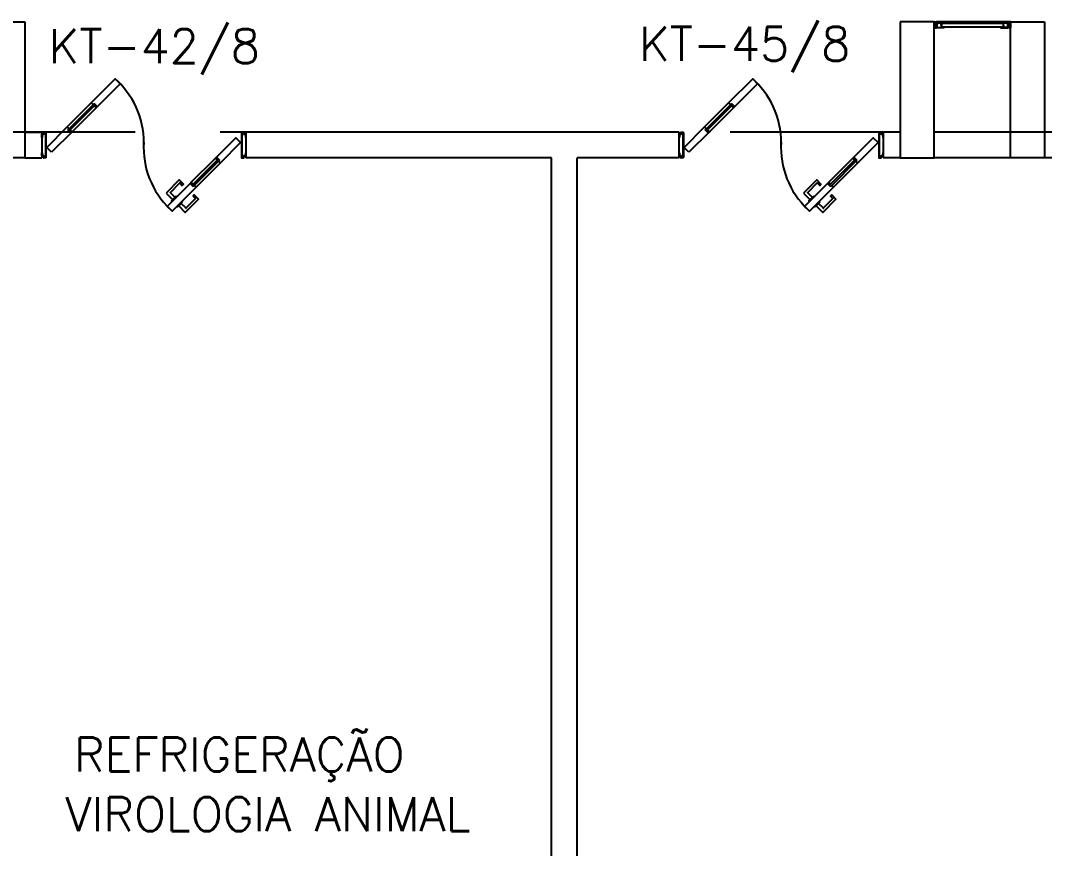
# Model space of a CAD drawing. Header units: millimetres. Extents: x 2686 to 2939, y 1294 to 1441.
# Drawn here: x 2852.3 to 2858.32, y 1426.79 to 1431.66 of the extents above; entities that cross this region are included whole.
import ezdxf

# ---------------------------------------------------------------- set-up
doc = ezdxf.new("R2010")
doc.units = ezdxf.units.MM
doc.linetypes.add('HIDDEN', pattern=[0.375, 0.25, -0.125])
for name, color, linetype in [('AR-ALV', 2, 'Continuous'), ('AR-ESQ', 1, 'Continuous'), ('AR-ESTC', 3, 'Continuous'), ('AR-PORTA', 1, 'Continuous'), ('DT-ESQ-BAGUETE-C', 1, 'Continuous'), ('DT-ESQ-PERFIL CADEIRA-C', 2, 'Continuous'), ('DT-ESQ-PERFIL CADEIRA-V', 2, 'Continuous'), ('DT-ESQ-VENEZIANA-C', 1, 'Continuous'), ('DT-ESQ-VENEZIANA-V', 1, 'Continuous'), ('ENDEREÇO', 2, 'Continuous'), ('maçaneta', 1, 'Continuous'), ('mov', 1, 'Continuous'), ('PM-PERFIL U-C', 2, 'Continuous'), ('PM-VIDRO', 2, 'Continuous'), ('pm1', 2, 'Continuous'), ('pm2', 2, 'Continuous'), ('PROJ', 1, 'HIDDEN'), ('TEXTO', 2, 'Continuous')]:
    doc.layers.add(name, color=color, linetype=linetype)
doc.styles.add('UNB-100', font='simplex.shx', dxfattribs={"height": 0.2})
doc.styles.add('UNB1-100', font='simplex.shx', dxfattribs={"height": 0.2})

# ---------------------------------------------------------------- blocks, each defined once
blk = doc.blocks.new('EF01-P')
at = {"layer": 'DT-ESQ-BAGUETE-C', "ltscale": 0.1}
for points in [[(0.0015, 0.035), (0.015, 0.035), (0.015, 0.0335), (0.0015, 0.0335), (0.0015, 0.005), (0.015, 0.005), (0.015, 0.0035), (0.0015, 0.0035, -0.414214), (0, 0.005), (0, 0.0335, -0.414214)], [(0.4485, 0.035), (0.435, 0.035), (0.435, 0.0335), (0.4485, 0.0335), (0.4485, 0.005), (0.435, 0.005), (0.435, 0.0035), (0.4485, 0.0035, 0.414214), (0.45, 0.005), (0.45, 0.0335, 0.414214)]]:
    blk.add_lwpolyline(points, format="xyb", close=True, dxfattribs=at)
at = {"layer": 'DT-ESQ-PERFIL CADEIRA-C', "ltscale": 0.1}
for points in [[(0.01, 0.0015), (0.01, 0.003), (0.0015, 0.003, 1), (0.0015, 0), (0.015, 0, 0.414214), (0.0165, 0.0015), (0.0165, 0.0335), (0.043, 0.0335)], [(0.043, 0.0065), (0.018, 0.0065), (0.018, 0.0165), (0.0165, 0.0165), (0.0165, 0.0065, 0.414214), (0.018, 0.005), (0.043, 0.005), (0.0565, 0.005, 1), (0.0565, 0.008), (0.043, 0.008), (0.043, 0.02), (0.043, 0.032), (0.0565, 0.032, 1), (0.0565, 0.035), (0.043, 0.035), (0.0165, 0.035, 0.414214), (0.015, 0.0335), (0.015, 0.0015), (0.0015, 0.0015)], [(0.0415, 0.02), (0.0415, 0.032, -0.414214), (0.043, 0.0335), (0.0565, 0.0335)], [(0.0415, 0.02), (0.0415, 0.008, 0.414214), (0.043, 0.0065), (0.0565, 0.0065)], [(0.407, 0.0065), (0.432, 0.0065), (0.432, 0.0165), (0.4335, 0.0165), (0.4335, 0.0065, -0.414214), (0.432, 0.005), (0.407, 0.005), (0.3935, 0.005, -1), (0.3935, 0.008), (0.407, 0.008), (0.407, 0.02), (0.407, 0.032), (0.3935, 0.032, -1), (0.3935, 0.035), (0.407, 0.035), (0.4335, 0.035, -0.414214), (0.435, 0.0335), (0.435, 0.0015), (0.4485, 0.0015)], [(0.4085, 0.02), (0.4085, 0.032, 0.414214), (0.407, 0.0335), (0.3935, 0.0335)], [(0.4085, 0.02), (0.4085, 0.008, -0.414214), (0.407, 0.0065), (0.3935, 0.0065)], [(0.44, 0.0015), (0.44, 0.003), (0.4485, 0.003, -1), (0.4485, 0), (0.435, 0, -0.414214), (0.4335, 0.0015), (0.4335, 0.0335), (0.407, 0.0335)]]:
    blk.add_lwpolyline(points, format="xyb", dxfattribs=at)
at = {"layer": 'DT-ESQ-PERFIL CADEIRA-V', "ltscale": 0.1}
blk.add_line((0.015, 0), (0.435, 0), dxfattribs=at)
at = {"layer": 'DT-ESQ-VENEZIANA-C', "ltscale": 0.1}
for p, q in [((0.043, 0.0105), (0.407, 0.0105)), ((0.043, 0.009), (0.407, 0.009))]:
    blk.add_line(p, q, dxfattribs=at)
at = {"layer": 'DT-ESQ-VENEZIANA-V', "ltscale": 0.1}
blk.add_line((0.043, 0.031), (0.407, 0.031), dxfattribs=at)
blk = doc.blocks.new('PM7B')
at = {"layer": 'maçaneta'}
for points in [[(0.7317, -0.2081), (0.7706, -0.247), (0.7848, -0.2329), (0.7576, -0.2056, -0.414214), (0.7576, -0.2035), (0.8131, -0.148), (0.8272, -0.1622), (0.8343, -0.1551), (0.8095, -0.1303)], [(0.806, -0.2824), (0.8449, -0.3213), (0.9227, -0.2435), (0.8979, -0.2187), (0.8908, -0.2258), (0.905, -0.2399), (0.8495, -0.2954, -0.414214), (0.8474, -0.2954), (0.8201, -0.2682)], [(0.8449, -0.3213), (0.806, -0.2824), (0.8201, -0.2682), (0.8474, -0.2954, 0.414214), (0.8495, -0.2954), (0.905, -0.2399), (0.8908, -0.2258), (0.8979, -0.2187), (0.9227, -0.2435)]]:
    blk.add_lwpolyline(points, format="xyb", close=True, dxfattribs=at)
for points in [[(0.7918, -0.2258), (0.7636, -0.2541), (0.7671, -0.2576), (0.7954, -0.2293)], [(0.7918, -0.2258), (0.7636, -0.2541), (0.7671, -0.2576), (0.7954, -0.2293)], [(0.8272, -0.2612), (0.7989, -0.2894), (0.7954, -0.2859), (0.8237, -0.2576)], [(0.8272, -0.2612), (0.7989, -0.2894), (0.7954, -0.2859), (0.8237, -0.2576)]]:
    blk.add_lwpolyline(points, close=True, dxfattribs=at)
at = {"layer": 'mov'}
for centre, start, end in [((0.0994, 0.0888), 356.80287, 46.39924), ((1.1006, 0.0612), 176.80287, 226.39924)]:
    blk.add_arc(centre, 0.5014, start, end, dxfattribs=at)
at = {"layer": 'PM-PERFIL U-C'}
for p, q in [((0, 0.12), (0, 0.1385)), ((0.0015, 0.14), (0.01, 0.14)), ((0.0105, 0.138), (0.002, 0.138)), ((0.002, 0.138), (0.002, 0.12)), ((0.01, 0.14), (0.01, 0.1485)), ((0.0115, 0.15), (0.0235, 0.15)), ((0.023, 0.148), (0.012, 0.148)), ((0.012, 0.148), (0.012, 0.1395)), ((0.023, 0.148), (0.023, 0.002)), ((0.025, 0.1485), (0.025, 0.0015)), ((1.175, 0.1485), (1.175, 0.0015)), ((1.1885, 0.15), (1.1765, 0.15)), ((1.177, 0.148), (1.188, 0.148)), ((1.177, 0.148), (1.177, 0.002)), ((1.188, 0.148), (1.188, 0.1395)), ((1.1895, 0.138), (1.198, 0.138)), ((1.19, 0.14), (1.19, 0.1485)), ((1.1985, 0.14), (1.19, 0.14)), ((1.198, 0.138), (1.198, 0.12)), ((1.2, 0.12), (1.2, 0.1385)), ((0.002, 0.12), (0, 0.12)), ((1.198, 0.12), (1.2, 0.12)), ((0, 0.0115), (0, 0.03)), ((0, 0.03), (0.002, 0.03)), ((0.01, 0.01), (0.0015, 0.01)), ((0.002, 0.03), (0.002, 0.012)), ((0.002, 0.012), (0.0105, 0.012)), ((0.01, 0.0015), (0.01, 0.01)), ((0.0235, 0), (0.0115, 0)), ((0.012, 0.0105), (0.012, 0.002)), ((0.012, 0.002), (0.023, 0.002)), ((1.1765, 0), (1.1885, 0)), ((1.188, 0.002), (1.177, 0.002)), ((1.188, 0.0105), (1.188, 0.002)), ((1.198, 0.012), (1.1895, 0.012)), ((1.19, 0.01), (1.1985, 0.01)), ((1.19, 0.0015), (1.19, 0.01)), ((1.198, 0.03), (1.198, 0.012)), ((1.2, 0.03), (1.198, 0.03)), ((1.2, 0.0115), (1.2, 0.03))]:
    blk.add_line(p, q, dxfattribs=at)
for centre, start, end in [((0.0015, 0.1385), 90, 180), ((0.0115, 0.1485), 90, 180), ((0.0105, 0.1395), 270, 0), ((0.0235, 0.1485), 0, 90), ((1.1765, 0.1485), 90, 180), ((1.1895, 0.1395), 180, 270), ((1.1885, 0.1485), 0, 90), ((1.1985, 0.1385), 0, 90), ((0.0015, 0.0115), 180, 270), ((0.0115, 0.0015), 180, 270), ((0.0105, 0.0105), 0, 90), ((0.0235, 0.0015), 269.93864, 0), ((1.1765, 0.0015), 180, 270.06136), ((1.1895, 0.0105), 90, 180), ((1.1885, 0.0015), 270, 0), ((1.1985, 0.0115), 270, 0)]:
    blk.add_arc(centre, 0.0015, start, end, dxfattribs=at)
at = {"layer": 'PM-VIDRO'}
for p, q in [((0.1607, 0.1707), (0.3021, 0.3122)), ((0.3092, 0.3051), (0.1677, 0.1637)), ((0.8908, -0.1551), (1.0323, -0.0137)), ((1.0393, -0.0207), (0.8979, -0.1622))]:
    blk.add_line(p, q, dxfattribs=at)
at = {"layer": 'pm1'}
for p, q in [((0.3021, 0.3122), (0.2915, 0.3228)), ((0.3021, 0.3122), (0.3092, 0.3192)), ((0.3268, 0.3016), (0.3092, 0.3192)), ((0.3162, 0.3122), (0.3092, 0.3051)), ((0.3198, 0.2945), (0.3092, 0.3051)), ((0.3268, 0.3016), (0.3198, 0.2945)), ((0.0296, 0.0609), (0.1501, 0.1813)), ((0.1501, 0.1813), (0.1607, 0.1707)), ((0.1783, 0.1531), (0.0579, 0.0326)), ((0.1536, 0.1637), (0.1607, 0.1707)), ((0.1713, 0.146), (0.1536, 0.1637)), ((0.1677, 0.1637), (0.1607, 0.1566)), ((0.1677, 0.1637), (0.1783, 0.1531)), ((0.1783, 0.1531), (0.1713, 0.146)), ((0.0579, 0.0326), (0.0296, 0.0609)), ((1.0217, -0.0031), (1.0287, 0.004)), ((1.0287, 0.004), (1.0464, -0.0137)), ((1.0323, -0.0137), (1.0393, -0.0066)), ((1.0464, -0.0137), (1.0393, -0.0207)), ((0.8732, -0.1516), (0.8802, -0.1445)), ((0.8732, -0.1516), (0.8908, -0.1692)), ((0.8802, -0.1445), (0.8908, -0.1551)), ((0.8838, -0.1622), (0.8908, -0.1551)), ((0.8979, -0.1622), (0.8908, -0.1692)), ((0.8979, -0.1622), (0.9085, -0.1728))]:
    blk.add_line(p, q, dxfattribs=at)
for points in [[(0.2915, 0.3228), (0.4329, 0.4642), (0.4612, 0.4359), (0.3198, 0.2945)], [(1.0323, -0.0137), (1.0217, -0.0031), (1.1421, 0.1174), (1.1704, 0.0891), (1.0499, -0.0313), (1.0393, -0.0207)], [(0.9085, -0.1728), (0.7671, -0.3142), (0.7388, -0.2859), (0.8732, -0.1516)]]:
    blk.add_lwpolyline(points, dxfattribs=at)
at = {"layer": 'pm2', "color": 1}
for p, q in [((0.1501, 0.1813), (0.2915, 0.3228)), ((0.3198, 0.2945), (0.1783, 0.1531)), ((0.8802, -0.1445), (1.0217, -0.0031)), ((1.0499, -0.0313), (0.9085, -0.1728))]:
    blk.add_line(p, q, dxfattribs=at)

msp = doc.modelspace()

# ---------------------------------------------------------------- linework, layer by layer
at = {"layer": 'AR-ALV'}
for p, q in [((2852.3207, 1430.9999), (2852.4207, 1430.9999)), ((2852.4207, 1430.9999), (2852.4207, 1430.8499)), ((2853.6207, 1430.9999), (2853.6207, 1430.8499)), ((2856.1707, 1430.9999), (2853.6207, 1430.9999)), ((2856.1707, 1430.8499), (2856.1707, 1430.9999)), ((2857.4707, 1430.9999), (2857.3707, 1430.9999)), ((2857.3707, 1430.9999), (2857.3707, 1430.8499)), ((2858.1207, 1430.9999), (2857.6707, 1430.9999)), ((2863.4707, 1430.9999), (2858.3207, 1430.9999)), ((2852.3207, 1430.8499), (2852.4207, 1430.8499)), ((2855.4207, 1430.8499), (2853.6207, 1430.8499)), ((2855.4207, 1422.5249), (2855.4207, 1430.8499)), ((2855.5707, 1422.5249), (2855.5707, 1430.8499)), ((2856.1707, 1430.8499), (2855.5707, 1430.8499)), ((2857.4707, 1430.8499), (2857.3707, 1430.8499)), ((2860.2207, 1430.8499), (2857.6707, 1430.8499))]:
    msp.add_line(p, q, dxfattribs=at)
at = {"layer": 'AR-ESTC'}
for p, q in [((2852.1207, 1431.6499), (2852.3207, 1431.6499)), ((2852.3207, 1431.6499), (2852.3207, 1430.8499)), ((2857.6707, 1431.6499), (2857.4707, 1431.6499)), ((2857.4707, 1431.6499), (2857.4707, 1430.8499)), ((2857.6707, 1430.8499), (2857.6707, 1431.6499)), ((2858.1207, 1431.6499), (2858.3207, 1431.6499)), ((2858.1207, 1430.8499), (2858.1207, 1431.6499)), ((2858.3207, 1431.6499), (2858.3207, 1430.8499)), ((2852.3207, 1430.8499), (2852.1207, 1430.8499)), ((2857.4707, 1430.8499), (2857.6707, 1430.8499)), ((2858.3207, 1430.8499), (2858.1207, 1430.8499))]:
    msp.add_line(p, q, dxfattribs=at)
at = {"layer": 'PROJ', "ltscale": 4}
msp.add_line((2869.4707, 1430.9999), (2831.071, 1430.9999), dxfattribs=at)

# ---------------------------------------------------------------- block references
at = {"layer": 'AR-ESQ', "rotation": 180}
msp.add_blockref('EF01-P', (2858.1207, 1431.6499), dxfattribs=at)
at = {"layer": 'AR-PORTA'}
for p in [(2852.4207, 1430.8499), (2856.1707, 1430.8499)]:
    msp.add_blockref('PM7B', p, dxfattribs=at)

# ---------------------------------------------------------------- texts
at = {"layer": 'ENDEREÇO', "style": 'UNB1-100'}
for s, p in [('KT-42/8', (2852.4619, 1431.4075)), ('KT-45/8', (2855.9355, 1431.4197))]:
    msp.add_text(s, height=0.2, dxfattribs=at).set_placement(p)
at = {"layer": 'TEXTO', "style": 'UNB-100'}
for s, p in [('REFRIGERAÇÃO', (2852.6106, 1427.2385)), ('VIROLOGIA ANIMAL', (2852.5606, 1426.8878))]:
    msp.add_text(s, height=0.2, dxfattribs=at).set_placement(p)

doc.saveas('drawing.dxf')
